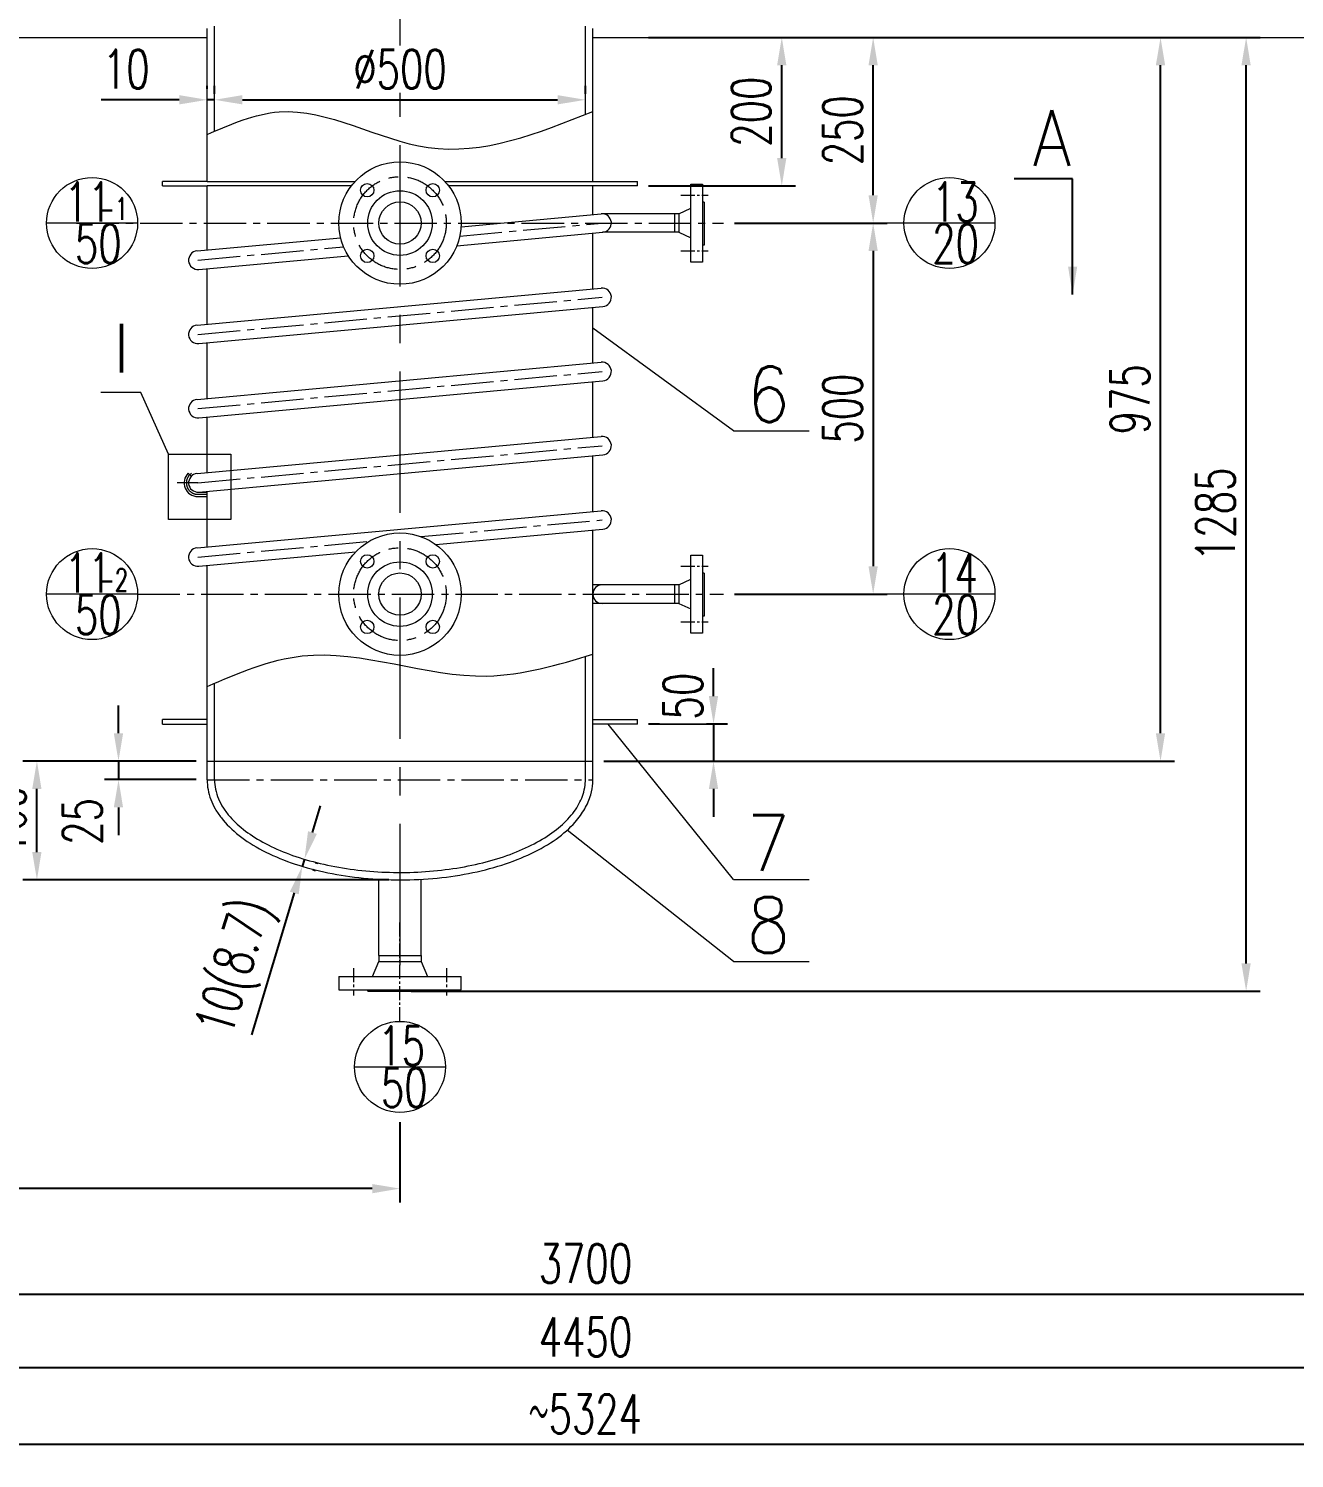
# Model space of a CAD drawing. Header units: millimetres. Extents: x 35105 to 422189, y -71206 to 1224.
# Drawn here: x 404793 to 406500, y -67333 to -65407 of the extents above; entities that cross this region are included whole.
import ezdxf
from ezdxf.enums import TextEntityAlignment as Align

# ---------------------------------------------------------------- set-up
doc = ezdxf.new("R2010")
doc.units = ezdxf.units.MM
doc.linetypes.add('CENTER2', pattern=[28.575, 19.05, -3.175, 3.175, -3.175])
doc.linetypes.add('CENTERX2', pattern=[101.6, 63.5, -12.7, 12.7, -12.7])
doc.layers.get('0').update_dxf_attribs({"lineweight": 18})
doc.layers.get('Defpoints').update_dxf_attribs({"lineweight": 18})
for name, color, linetype, lineweight in [('短点划线', 1, 'CENTER2', 13), ('细实线', 1, 'Continuous', 13), ('长点划线', 1, 'CENTERX2', 13)]:
    doc.layers.add(name, color=color, linetype=linetype, lineweight=lineweight)
doc.styles.add('HZ0', font='TXT.shx', dxfattribs={"width": 0.7, "bigfont": 'gbcbig.shx'})
doc.styles.get("Standard").update_dxf_attribs({"font": 'gbenor.shx', "width": 0.7, "bigfont": 'gbcbig.shx'})
doc.dimstyles.new('15倍', dxfattribs={"dimscale": 15, "dimtxt": 3.5, "dimasz": 2.5, "dimexe": 1.25, "dimexo": 1, "dimgap": 1, "dimtad": 1, "dimdec": 1, "dimdsep": 46, "dimtxsty": 'Standard', "dimcen": 0, "dimclrd": 1, "dimclre": 1, "dimclrt": 1, "dimadec": 0, "dimazin": 0, "dimtfac": 1, "dimtdec": 1, "dimtmove": 2, "dimatfit": 3, "dimfxl": 1, "dimtfill": 1, "dimarcsym": 0})
doc.dimstyles.new('15倍$0', dxfattribs={"dimscale": 15, "dimtxt": 3.5, "dimasz": 2.5, "dimexe": 1.25, "dimexo": 1, "dimgap": 1, "dimtad": 1, "dimdec": 1, "dimdsep": 46, "dimtxsty": 'HZ0', "dimcen": 0, "dimclrd": 1, "dimclre": 1, "dimclrt": 1, "dimadec": 0, "dimazin": 0, "dimtfac": 1, "dimtdec": 1, "dimtmove": 2, "dimatfit": 3, "dimfxl": 1, "dimtfill": 1, "dimarcsym": 0})

# ---------------------------------------------------------------- blocks, each defined once
blk = doc.blocks.new('*D98')
at = {"color": 1, "lineweight": -2, "ltscale": 3, "transparency": 16777216}
for p, q in [((403693.8, -65707.3), (403693.8, -66988.3)), ((405293.8, -66879.9), (405293.8, -66988.3)), ((405256.3, -66969.5), (403731.3, -66969.5))]:
    blk.add_line(p, q, dxfattribs=at)
at = {"color": 1, "ltscale": 3, "transparency": 16777216}
for points in [[(403731.3, -66963.3), (403731.3, -66975.8), (403693.8, -66969.5)], [(405256.3, -66963.3), (405256.3, -66975.8), (405293.8, -66969.5)]]:
    blk.add_solid(points, dxfattribs=at)
at = {"layer": 'Defpoints', "color": 0, "ltscale": 3, "transparency": 16777216}
for p in [(403693.8, -65692.3), (405293.8, -66864.9), (403693.8, -66969.5)]:
    blk.add_point(p, dxfattribs=at)
at = {"color": 1, "ltscale": 3, "transparency": 16777216, "insert": (404493.8, -66928.3), "char_height": 52.5, "attachment_point": 5, "style": 'HZ0', "bg_fill": 3, "box_fill_scale": 1.1, "bg_fill_color": 256, "bg_fill_true_color": 13158600, "bg_fill_transparency": 3212}
blk.add_mtext('1600', dxfattribs=at)
blk = doc.blocks.new('*D99')
at = {"color": 1, "lineweight": -2, "ltscale": 3, "transparency": 16777216}
for p, q in [((403318.8, -65433.5), (403318.8, -67229.3)), ((407768.8, -65433.5), (407768.8, -67229.3)), ((403356.3, -67210.6), (407731.3, -67210.6))]:
    blk.add_line(p, q, dxfattribs=at)
at = {"color": 1, "ltscale": 3, "transparency": 16777216}
for points in [[(403356.3, -67204.3), (403356.3, -67216.8), (403318.8, -67210.6)], [(407731.3, -67204.3), (407731.3, -67216.8), (407768.8, -67210.6)]]:
    blk.add_solid(points, dxfattribs=at)
at = {"layer": 'Defpoints', "color": 0, "ltscale": 3, "transparency": 16777216}
for p in [(403318.8, -65418.5), (407768.8, -65418.5), (407768.8, -67210.6)]:
    blk.add_point(p, dxfattribs=at)
at = {"color": 1, "ltscale": 3, "transparency": 16777216, "insert": (405543.8, -67169.3), "char_height": 52.5, "attachment_point": 5, "style": 'HZ0', "bg_fill": 3, "box_fill_scale": 1.1, "bg_fill_color": 256, "bg_fill_true_color": 13158600, "bg_fill_transparency": 3222}
blk.add_mtext('4450', dxfattribs=at)
blk = doc.blocks.new('*D123')
at = {"color": 1, "lineweight": -2, "ltscale": 3, "transparency": 16777216}
for p, q in [((403693.8, -65709.3), (403693.8, -67130.4)), ((407393.8, -65709.3), (407393.8, -67130.4)), ((403731.3, -67111.6), (407356.3, -67111.6))]:
    blk.add_line(p, q, dxfattribs=at)
at = {"color": 1, "ltscale": 3, "transparency": 16777216}
for points in [[(403731.3, -67105.4), (403731.3, -67117.9), (403693.8, -67111.6)], [(407356.3, -67105.4), (407356.3, -67117.9), (407393.8, -67111.6)]]:
    blk.add_solid(points, dxfattribs=at)
at = {"layer": 'Defpoints', "color": 0, "ltscale": 3, "transparency": 16777216}
for p in [(403693.8, -65694.3), (407393.8, -65694.3), (407393.8, -67111.6)]:
    blk.add_point(p, dxfattribs=at)
at = {"color": 1, "ltscale": 3, "transparency": 16777216, "insert": (405543.8, -67070.4), "char_height": 52.5, "attachment_point": 5, "style": 'HZ0', "bg_fill": 3, "box_fill_scale": 1.1, "bg_fill_color": 256, "bg_fill_true_color": 13158600, "bg_fill_transparency": 3547}
blk.add_mtext('3700', dxfattribs=at)
blk = doc.blocks.new('*D132')
at = {"color": 1, "lineweight": -2, "ltscale": 3, "transparency": 16777216}
for p, q in [((405884.8, -65668.5), (405950.4, -65668.5)), ((405931.7, -65706), (405931.7, -66131)), ((405744.9, -66168.5), (405950.4, -66168.5))]:
    blk.add_line(p, q, dxfattribs=at)
at = {"color": 1, "ltscale": 3, "transparency": 16777216}
for points in [[(405925.4, -65706), (405937.9, -65706), (405931.7, -65668.5)], [(405925.4, -66131), (405937.9, -66131), (405931.7, -66168.5)]]:
    blk.add_solid(points, dxfattribs=at)
at = {"layer": 'Defpoints', "color": 0, "ltscale": 3, "transparency": 16777216}
for p in [(405869.8, -65668.5), (405729.9, -66168.5), (405931.7, -66168.5)]:
    blk.add_point(p, dxfattribs=at)
at = {"color": 1, "ltscale": 3, "transparency": 16777216, "insert": (405890.4, -65918.5), "char_height": 52.5, "attachment_point": 5, "rotation": 90, "style": 'HZ0', "bg_fill": 3, "box_fill_scale": 1.1, "bg_fill_color": 256, "bg_fill_true_color": 13158600, "bg_fill_transparency": 3482}
blk.add_mtext('500', dxfattribs=at)
blk = doc.blocks.new('*D133')
at = {"color": 1, "lineweight": -2, "ltscale": 3, "transparency": 16777216}
for p, q in [((405884.8, -65418.5), (405950.4, -65418.5)), ((405931.7, -65631), (405931.7, -65456)), ((405744.9, -65668.5), (405950.4, -65668.5))]:
    blk.add_line(p, q, dxfattribs=at)
at = {"color": 1, "ltscale": 3, "transparency": 16777216}
for points in [[(405925.4, -65456), (405937.9, -65456), (405931.7, -65418.5)], [(405925.4, -65631), (405937.9, -65631), (405931.7, -65668.5)]]:
    blk.add_solid(points, dxfattribs=at)
at = {"layer": 'Defpoints', "color": 0, "ltscale": 3, "transparency": 16777216}
for p in [(405869.8, -65418.5), (405931.7, -65418.5), (405729.9, -65668.5)]:
    blk.add_point(p, dxfattribs=at)
at = {"color": 1, "ltscale": 3, "transparency": 16777216, "insert": (405890.4, -65543.5), "char_height": 52.5, "attachment_point": 5, "rotation": 90, "style": 'HZ0', "bg_fill": 3, "box_fill_scale": 1.1, "bg_fill_color": 256, "bg_fill_true_color": 13158600, "bg_fill_transparency": 3492}
blk.add_mtext('250', dxfattribs=at)
blk = doc.blocks.new('*D134')
at = {"color": 1, "lineweight": -2, "ltscale": 3, "transparency": 16777216}
for p, q in [((405759.9, -65418.5), (406337.8, -65418.5)), ((406319.1, -66356), (406319.1, -65456)), ((405568.8, -66393.5), (406337.8, -66393.5))]:
    blk.add_line(p, q, dxfattribs=at)
at = {"color": 1, "ltscale": 3, "transparency": 16777216}
for points in [[(406312.8, -65456), (406325.3, -65456), (406319.1, -65418.5)], [(406312.8, -66356), (406325.3, -66356), (406319.1, -66393.5)]]:
    blk.add_solid(points, dxfattribs=at)
at = {"layer": 'Defpoints', "color": 0, "ltscale": 3, "transparency": 16777216}
for p in [(405744.9, -65418.5), (406319.1, -65418.5), (405553.8, -66393.5)]:
    blk.add_point(p, dxfattribs=at)
at = {"color": 1, "ltscale": 3, "transparency": 16777216, "insert": (406277.8, -65906), "char_height": 52.5, "attachment_point": 5, "rotation": 90, "style": 'HZ0', "bg_fill": 3, "box_fill_scale": 1.1, "bg_fill_color": 256, "bg_fill_true_color": 13158600, "bg_fill_transparency": 3482}
blk.add_mtext('975', dxfattribs=at)
blk = doc.blocks.new('*D203')
at = {"color": 1, "linetype": 'Continuous', "lineweight": -2, "ltscale": 3, "transparency": 16777216}
for p, q in [((405018.8, -66393.5), (404785.5, -66393.5)), ((404804.3, -66516), (404804.3, -66431)), ((405278.8, -66553.5), (404785.5, -66553.5))]:
    blk.add_line(p, q, dxfattribs=at)
at = {"color": 1, "ltscale": 3, "transparency": 16777216}
for points in [[(404798, -66431), (404810.5, -66431), (404804.3, -66393.5)], [(404798, -66516), (404810.5, -66516), (404804.3, -66553.5)]]:
    blk.add_solid(points, dxfattribs=at)
at = {"layer": 'Defpoints', "color": 0, "ltscale": 3, "transparency": 16777216}
for p in [(404804.3, -66393.5), (405033.8, -66393.5), (405293.8, -66553.5)]:
    blk.add_point(p, dxfattribs=at)
at = {"color": 1, "ltscale": 3, "transparency": 16777216, "insert": (404763, -66473.5), "char_height": 52.5, "attachment_point": 5, "rotation": 90, "style": 'HZ0', "bg_fill": 3, "box_fill_scale": 1.1, "bg_fill_color": 256, "bg_fill_true_color": 13158600, "bg_fill_transparency": 3837}
blk.add_mtext('160', dxfattribs=at)
blk = doc.blocks.new('*D204')
at = {"color": 1, "lineweight": -2, "ltscale": 3, "transparency": 16777216}
for p, q in [((404914.3, -66356), (404914.3, -66318.5)), ((405018.8, -66393.5), (404895.5, -66393.5)), ((404914.3, -66393.5), (404914.3, -66418.5)), ((405018.8, -66418.5), (404895.5, -66418.5)), ((404914.3, -66456), (404914.3, -66493.5))]:
    blk.add_line(p, q, dxfattribs=at)
at = {"color": 1, "ltscale": 3, "transparency": 16777216}
for points in [[(404908, -66356), (404920.5, -66356), (404914.3, -66393.5)], [(404908, -66456), (404920.5, -66456), (404914.3, -66418.5)]]:
    blk.add_solid(points, dxfattribs=at)
at = {"layer": 'Defpoints', "color": 0, "ltscale": 3, "transparency": 16777216}
for p in [(405033.8, -66393.5), (404914.3, -66418.5), (405033.8, -66418.5)]:
    blk.add_point(p, dxfattribs=at)
at = {"color": 1, "ltscale": 3, "transparency": 16777216, "insert": (404865.7, -66474.8), "char_height": 52.5, "attachment_point": 5, "rotation": 90, "style": 'HZ0', "bg_fill": 3, "box_fill_scale": 1.1, "bg_fill_color": 256, "bg_fill_true_color": 13158600, "bg_fill_transparency": 4052}
blk.add_mtext('25', dxfattribs=at)
blk = doc.blocks.new('*D205')
at = {"color": 1, "lineweight": -2, "ltscale": 3, "transparency": 16777216}
for p, q in [((405716.5, -66306), (405716.5, -66268.5)), ((405628.8, -66343.5), (405735.2, -66343.5)), ((405716.5, -66343.5), (405716.5, -66393.5)), ((405628.8, -66393.5), (405735.2, -66393.5)), ((405716.5, -66431), (405716.5, -66468.5))]:
    blk.add_line(p, q, dxfattribs=at)
at = {"color": 1, "ltscale": 3, "transparency": 16777216}
blk.add_solid([(405710.2, -66431), (405722.7, -66431), (405716.5, -66393.5)], dxfattribs=at)
at = {"layer": 'Defpoints', "color": 0, "ltscale": 3, "transparency": 16777216}
for p in [(405613.8, -66343.5), (405613.8, -66393.5), (405716.5, -66393.5)]:
    blk.add_point(p, dxfattribs=at)
at = {"color": 1, "ltscale": 3, "transparency": 16777216, "insert": (405675.2, -66306), "char_height": 52.5, "attachment_point": 5, "rotation": 90, "style": 'HZ0', "bg_fill": 3, "box_fill_scale": 1.1, "bg_fill_color": 256, "bg_fill_true_color": 13158600, "bg_fill_transparency": 3842}
blk.add_mtext('50', dxfattribs=at)
at = {"color": 1, "ltscale": 3, "transparency": 16777216}
blk.add_solid([(405710.2, -66306), (405722.7, -66306), (405716.5, -66343.5)], dxfattribs=at)
blk = doc.blocks.new('*D211')
at = {"color": 1, "linetype": 'Continuous', "lineweight": -2, "ltscale": 3, "transparency": 16777216}
for p, q in [((402881.8, -64621.6), (402881.8, -67333)), ((408205.8, -64621.5), (408205.8, -67333)), ((408168.3, -67314.3), (402919.3, -67314.3))]:
    blk.add_line(p, q, dxfattribs=at)
at = {"color": 1, "ltscale": 3, "transparency": 16777216}
for points in [[(402919.3, -67308), (402919.3, -67320.5), (402881.8, -67314.3)], [(408168.3, -67308), (408168.3, -67320.5), (408205.8, -67314.3)]]:
    blk.add_solid(points, dxfattribs=at)
at = {"layer": 'Defpoints', "color": 0, "ltscale": 3, "transparency": 16777216}
for p in [(402881.8, -64606.6), (408205.8, -64606.5), (402881.8, -67314.3)]:
    blk.add_point(p, dxfattribs=at)
at = {"color": 1, "ltscale": 3, "transparency": 16777216, "insert": (405543.8, -67273), "char_height": 52.5, "attachment_point": 5, "style": 'HZ0', "bg_fill": 3, "box_fill_scale": 1.1, "bg_fill_color": 256, "bg_fill_true_color": 13158600, "bg_fill_transparency": 3922}
blk.add_mtext('～5324', dxfattribs=at)
blk = doc.blocks.new('*D212')
at = {"color": 1, "linetype": 'Continuous', "lineweight": -2, "ltscale": 3, "transparency": 16777216}
for p, q in [((405774.9, -65418.5), (406453.2, -65418.5)), ((406434.5, -66666), (406434.5, -65456)), ((405308.8, -66703.5), (406453.2, -66703.5))]:
    blk.add_line(p, q, dxfattribs=at)
at = {"color": 1, "ltscale": 3, "transparency": 16777216}
for points in [[(406428.2, -65456), (406440.7, -65456), (406434.5, -65418.5)], [(406428.2, -66666), (406440.7, -66666), (406434.5, -66703.5)]]:
    blk.add_solid(points, dxfattribs=at)
at = {"layer": 'Defpoints', "color": 0, "ltscale": 3, "transparency": 16777216}
for p in [(405759.9, -65418.5), (406434.5, -65418.5), (405293.8, -66703.5)]:
    blk.add_point(p, dxfattribs=at)
at = {"color": 1, "ltscale": 3, "transparency": 16777216, "insert": (406393.2, -66061), "char_height": 52.5, "attachment_point": 5, "rotation": 90, "style": 'HZ0', "bg_fill": 3, "box_fill_scale": 1.1, "bg_fill_color": 256, "bg_fill_true_color": 13158600, "bg_fill_transparency": 3927}
blk.add_mtext('1285', dxfattribs=at)
blk = doc.blocks.new('*D213')
at = {"color": 1, "linetype": 'Continuous', "lineweight": -2, "ltscale": 3, "transparency": 16777216}
for p, q in [((405043.8, -65494.5), (405043.8, -65483.7)), ((405543.8, -65494.5), (405543.8, -65483.7)), ((405081.3, -65502.5), (405506.3, -65502.5))]:
    blk.add_line(p, q, dxfattribs=at)
at = {"color": 1, "ltscale": 3, "transparency": 16777216}
for points in [[(405081.3, -65496.2), (405081.3, -65508.7), (405043.8, -65502.5)], [(405506.3, -65496.2), (405506.3, -65508.7), (405543.8, -65502.5)]]:
    blk.add_solid(points, dxfattribs=at)
at = {"layer": 'Defpoints', "color": 0, "ltscale": 3, "transparency": 16777216}
for p in [(405043.8, -65509.5), (405543.8, -65502.5), (405543.8, -65509.5)]:
    blk.add_point(p, dxfattribs=at)
at = {"color": 1, "ltscale": 3, "transparency": 16777216, "insert": (405293.8, -65461.2), "char_height": 52.5, "attachment_point": 5, "style": 'HZ0', "bg_fill": 3, "box_fill_scale": 1.1, "bg_fill_color": 256, "bg_fill_true_color": 13158600, "bg_fill_transparency": 412}
blk.add_mtext('%%C500', dxfattribs=at)
blk = doc.blocks.new('*D214')
at = {"color": 1, "linetype": 'Continuous', "lineweight": -2, "ltscale": 3, "transparency": 16777216}
for p, q in [((405175.8, -66489.8), (405186.6, -66453.9)), ((405165, -66525.7), (405162.1, -66535.3)), ((405176.5, -66539.6), (405180.1, -66540.7)), ((405179.4, -66530), (405183, -66531.1)), ((405151.3, -66571.2), (405093.8, -66762.5))]:
    blk.add_line(p, q, dxfattribs=at)
at = {"color": 1, "ltscale": 3, "transparency": 16777216}
for points in [[(405169.8, -66488), (405181.8, -66491.6), (405165, -66525.7)], [(405145.3, -66569.4), (405157.3, -66573), (405162.1, -66535.3)]]:
    blk.add_solid(points, dxfattribs=at)
at = {"layer": 'Defpoints', "color": 0, "ltscale": 3, "transparency": 16777216}
for p in [(405162.1, -66535.3), (405162.1, -66535.3), (405165, -66525.7)]:
    blk.add_point(p, dxfattribs=at)
at = {"color": 1, "ltscale": 3, "transparency": 16777216, "insert": (405076, -66672.4), "char_height": 52.5, "attachment_point": 5, "rotation": 73.2772, "style": 'HZ0', "bg_fill": 3, "box_fill_scale": 1.1, "bg_fill_color": 256, "bg_fill_true_color": 13158600, "bg_fill_transparency": 3952}
blk.add_mtext('10(8.7)', dxfattribs=at)
blk = doc.blocks.new('*D215')
at = {"color": 1, "linetype": 'Continuous', "lineweight": -2, "ltscale": 3, "transparency": 16777216}
for p, q in [((405628.8, -65418.5), (405827.2, -65418.5)), ((405808.5, -65581), (405808.5, -65456)), ((405628.8, -65618.5), (405827.2, -65618.5))]:
    blk.add_line(p, q, dxfattribs=at)
at = {"color": 1, "ltscale": 3, "transparency": 16777216}
for points in [[(405802.2, -65456), (405814.7, -65456), (405808.5, -65418.5)], [(405802.2, -65581), (405814.7, -65581), (405808.5, -65618.5)]]:
    blk.add_solid(points, dxfattribs=at)
at = {"layer": 'Defpoints', "color": 0, "ltscale": 3, "transparency": 16777216}
for p in [(405613.8, -65418.5), (405808.5, -65418.5), (405613.8, -65618.5)]:
    blk.add_point(p, dxfattribs=at)
at = {"color": 1, "ltscale": 3, "transparency": 16777216, "insert": (405767.2, -65518.5), "char_height": 52.5, "attachment_point": 5, "rotation": 90, "style": 'HZ0', "bg_fill": 3, "box_fill_scale": 1.1, "bg_fill_color": 256, "bg_fill_true_color": 13158600, "bg_fill_transparency": 3927}
blk.add_mtext('200', dxfattribs=at)
blk = doc.blocks.new('*D220')
at = {"color": 1, "linetype": 'Continuous', "lineweight": -2, "ltscale": 3, "transparency": 16777216}
for p, q in [((405033.8, -65487.5), (405033.8, -65483.7)), ((405043.8, -65487.5), (405043.8, -65483.7)), ((404996.3, -65502.5), (404890.8, -65502.5)), ((405043.8, -65502.5), (405033.8, -65502.5)), ((405081.3, -65502.5), (405118.8, -65502.5))]:
    blk.add_line(p, q, dxfattribs=at)
at = {"color": 1, "ltscale": 3, "transparency": 16777216}
for points in [[(404996.3, -65496.2), (404996.3, -65508.7), (405033.8, -65502.5)], [(405081.3, -65496.2), (405081.3, -65508.7), (405043.8, -65502.5)]]:
    blk.add_solid(points, dxfattribs=at)
at = {"layer": 'Defpoints', "color": 0, "ltscale": 3, "transparency": 16777216}
for p in [(405033.8, -65502.5), (405033.8, -65502.5), (405043.8, -65502.5)]:
    blk.add_point(p, dxfattribs=at)
at = {"color": 1, "ltscale": 3, "transparency": 16777216, "insert": (404924.8, -65461.2), "char_height": 52.5, "attachment_point": 5, "style": 'HZ0', "bg_fill": 3, "box_fill_scale": 1.1, "bg_fill_color": 256, "bg_fill_true_color": 13158600, "bg_fill_transparency": 67}
blk.add_mtext('10', dxfattribs=at)

msp = doc.modelspace()

# ---------------------------------------------------------------- linework, layer by layer
at = {"ltscale": 3}
for p, q in [((404197.77, -65418.55), (405033.77, -65418.55)), ((405033.77, -65612.55), (405033.77, -65406.55)), ((405043.77, -65544.95), (405043.77, -65403.46)), ((405543.77, -65522.07), (405543.77, -65403.46)), ((405553.77, -65612.55), (405553.77, -65406.55)), ((405553.77, -65418.55), (407793.77, -65418.55)), ((405033.77, -65704.85), (405033.77, -65618.55)), ((405553.77, -65657.14), (405553.77, -65618.55)), ((405553.77, -65707.14), (405553.77, -65682.25)), ((405553.77, -65757.14), (405553.77, -65682.25)), ((405033.77, -65804.85), (405033.77, -65729.95)), ((405553.77, -65857.14), (405553.77, -65782.25)), ((405033.77, -65904.85), (405033.77, -65829.95)), ((405553.77, -65957.14), (405553.77, -65882.25)), ((405033.77, -66004.85), (405033.77, -65929.95)), ((405553.77, -66057.14), (405553.77, -65982.25)), ((405033.77, -66104.85), (405033.77, -66029.95)), ((405033.77, -66418.55), (405033.77, -66129.95)), ((405043.77, -66418.55), (405043.77, -66288.62)), ((404973.77, -66343.55), (404973.77, -66337.55)), ((405033.77, -66393.55), (405553.77, -66393.55))]:
    msp.add_line(p, q, dxfattribs=at)
at = {"layer": '短点划线', "ltscale": 3}
msp.add_line((405033.77, -66418.55), (405553.77, -66418.55), dxfattribs=at)
at = {"layer": '长点划线', "ltscale": 3}
msp.add_line((405293.77, -65258.8), (405293.77, -66687.23), dxfattribs=at)

# ---------------------------------------------------------------- next in the draw order: dimensions: what is measured, and where the dimension line sits
at = {"ltscale": 3}
dim = msp.add_linear_dim(base=(403693.77, -66969.54), p1=(405293.77, -66864.86), p2=(403693.77, -65692.29), dimstyle='15倍$0', dxfattribs=at)
dim.commit()
dim.dimension.update_dxf_attribs({"geometry": '*D98', "text_midpoint": (404493.77, -66928.29)})

# ---------------------------------------------------------------- next in the draw order: dimensions: what is measured, and where the dimension line sits
dim = msp.add_linear_dim(base=(407768.77, -67210.59), p1=(403318.77, -65418.55), p2=(407768.77, -65418.55), dimstyle='15倍$0', dxfattribs=at)
dim.commit()
dim.dimension.update_dxf_attribs({"geometry": '*D99', "text_midpoint": (405543.77, -67169.34)})

# ---------------------------------------------------------------- next in the draw order: linework, layer by layer
for p, q in [((405685.77, -65616.05), (405701.77, -65616.05)), ((405685.77, -65721.05), (405685.77, -65616.05)), ((405701.77, -65616.05), (405701.77, -65721.05)), ((405669.77, -65656.05), (405685.77, -65648.55)), ((405703.77, -65640.26), (405701.77, -65640.26)), ((405703.77, -65640.26), (405703.77, -65698.26)), ((405669.77, -65656.05), (405663.77, -65656.05)), ((405663.77, -65656.05), (405663.77, -65681.05)), ((405669.77, -65656.05), (405669.77, -65681.05)), ((405669.77, -65681.05), (405663.77, -65681.05)), ((405669.77, -65681.05), (405685.77, -65688.55)), ((405703.77, -65698.26), (405701.77, -65698.26)), ((405701.77, -65721.05), (405685.77, -65721.05)), ((405685.77, -66116.05), (405701.77, -66116.05)), ((405685.77, -66221.05), (405685.77, -66116.05)), ((405701.77, -66116.05), (405701.77, -66221.05)), ((405669.77, -66156.05), (405685.77, -66148.55)), ((405703.77, -66140.26), (405701.77, -66140.26)), ((405703.77, -66140.26), (405703.77, -66198.26)), ((405669.77, -66156.05), (405663.77, -66156.05)), ((405663.77, -66156.05), (405663.77, -66181.05)), ((405669.77, -66156.05), (405669.77, -66181.05)), ((405669.77, -66181.05), (405663.77, -66181.05)), ((405669.77, -66181.05), (405685.77, -66188.55)), ((405703.77, -66198.26), (405701.77, -66198.26)), ((405701.77, -66221.05), (405685.77, -66221.05)), ((405256.77, -66683.55), (405265.27, -66663.55)), ((405265.27, -66655.55), (405265.27, -66663.55)), ((405265.27, -66655.55), (405322.27, -66655.55)), ((405265.27, -66663.55), (405322.27, -66663.55)), ((405322.27, -66655.55), (405322.27, -66663.55)), ((405322.27, -66663.55), (405330.77, -66683.55)), ((405211.27, -66683.55), (405211.27, -66701.55)), ((405211.27, -66683.55), (405376.27, -66683.55)), ((405376.27, -66701.55), (405376.27, -66683.55)), ((405211.27, -66701.55), (405376.27, -66701.55)), ((405250.27, -66703.55), (405250.27, -66701.55)), ((405250.27, -66703.55), (405337.27, -66703.55)), ((405337.27, -66703.55), (405337.27, -66701.55))]:
    msp.add_line(p, q)
at = {"color": 4, "ltscale": 3}
for p, q in [((404940.02, -65668.55), (404817.38, -65668.55)), ((406095.9, -65668.55), (405973.26, -65668.55)), ((404940.02, -66168.55), (404817.38, -66168.55)), ((406095.9, -66168.55), (405973.26, -66168.55)), ((405232.45, -66805.53), (405355.1, -66805.53))]:
    msp.add_line(p, q, dxfattribs=at)
at = {"ltscale": 3}
for p, q in [((405376.13, -65673.44), (405565.13, -65656.1)), ((405663.77, -65656.05), (405566.27, -65656.05)), ((405020.13, -65706.1), (405213.68, -65688.34)), ((405370.42, -65699.07), (405567.42, -65681)), ((405663.77, -65681.05), (405566.85, -65681.05)), ((405022.42, -65731), (405223.96, -65712.51)), ((405020.13, -65806.1), (405565.13, -65756.1)), ((405022.42, -65831), (405567.42, -65781)), ((405020.13, -65906.1), (405565.13, -65856.1)), ((405022.42, -65931), (405567.42, -65881)), ((405020.13, -66006.1), (405565.13, -65956.1)), ((405022.42, -66031), (405567.42, -65981)), ((405020.13, -66106.1), (405565.13, -66056.1)), ((405342.08, -66101.67), (405567.42, -66081)), ((405022.42, -66131), (405234.11, -66111.58)), ((405663.77, -66156.05), (405553.77, -66156.05)), ((405663.77, -66181.05), (405553.77, -66181.05)), ((405265.27, -66655.55), (405265.27, -66552.75)), ((405322.27, -66655.55), (405322.27, -66552.75))]:
    msp.add_line(p, q, dxfattribs=at)
at = {"color": 4, "ltscale": 3}
for centre in [(404878.7, -65668.55), (406034.58, -65668.55), (404878.7, -66168.55), (406034.58, -66168.55), (405293.77, -66805.53)]:
    msp.add_circle(centre, 61.32, dxfattribs=at)
at = {"ltscale": 3}
for centre, radius, start, end in [((405566.27, -65668.55), 12.5, 275.24182, 95.24182), ((405021.27, -65718.55), 12.5, 95.24182, 275.24182), ((405566.27, -65768.55), 12.5, 275.24182, 95.24182), ((405021.27, -65818.55), 12.5, 95.24182, 275.24182), ((405566.27, -65868.55), 12.5, 275.24182, 95.24182), ((405021.27, -65918.55), 12.5, 95.24182, 275.24182), ((405566.27, -65968.55), 12.5, 275.24182, 95.24182), ((405021.27, -66018.55), 18.5, 135, 270), ((405021.27, -66018.55), 12.5, 95.24182, 275.24182), ((405566.27, -66068.55), 12.5, 275.24182, 95.24182), ((405021.27, -66118.55), 12.5, 95.24182, 275.24182)]:
    msp.add_arc(centre, radius, start, end, dxfattribs=at)
at = {"layer": '短点划线'}
for p, q in [((405672.19, -65631.05), (405709.23, -65631.05)), ((405672.19, -65706.05), (405709.23, -65706.05)), ((405672.19, -66131.05), (405709.23, -66131.05)), ((405672.19, -66206.05), (405709.23, -66206.05)), ((405293.77, -66744.21), (405293.77, -66610.42)), ((405231.27, -66672.46), (405231.27, -66709.5)), ((405356.27, -66672.46), (405356.27, -66709.5))]:
    msp.add_line(p, q, dxfattribs=at)
at = {"layer": '短点划线', "ltscale": 3}
for p, q in [((404857.7, -65668.55), (405729.85, -65668.55)), ((405374.37, -65686.15), (405566.27, -65668.55)), ((405021.27, -65718.55), (405217.72, -65700.53)), ((405021.27, -65818.55), (405566.27, -65768.55)), ((405021.27, -65918.55), (405566.27, -65868.55)), ((405021.27, -66018.55), (405566.27, -65968.55)), ((405321.85, -66090.97), (405566.27, -66068.55)), ((405021.27, -66118.55), (405252.05, -66097.38)), ((404940.02, -66168.55), (405729.85, -66168.55))]:
    msp.add_line(p, q, dxfattribs=at)
msp.add_arc((405021.27, -66018.55), 15.5, 135, 270, dxfattribs=at)
at = {"layer": '细实线', "ltscale": 3}
msp.add_spline([(405033.77, -65549.31), (405130.77, -65518.76), (405331.56, -65566.66), (405553.77, -65518.07)], degree=3, dxfattribs=at)

# ---------------------------------------------------------------- next in the draw order: texts
at = {"color": 4, "lineweight": 25, "style": 'HZ0', "width": 0.7}
for s, height, p in [('11', 52.5, (404841.69, -65666.26)), ('-1', 30, (404885.85, -65664.35)), ('11', 52.5, (404841.69, -66166.26)), ('-2', 30, (404885.85, -66164.35)), ('15', 52.5, (405264.55, -66803.24)), ('50', 52.5, (405268.04, -66859.55))]:
    msp.add_text(s, height=height, dxfattribs=at).set_placement(p)
for s, p in [('13', (406011.13, -65666.26)), ('50', (404855.43, -65722.56)), ('20', (406011.31, -65722.56)), ('14', (406009.9, -66166.26)), ('50', (404855.43, -66222.56)), ('20', (406011.31, -66222.56))]:
    msp.add_text(s, height=52.5, rotation=360, dxfattribs=at).set_placement(p)

# ---------------------------------------------------------------- next in the draw order: dimensions: what is measured, and where the dimension line sits
at = {"ltscale": 3}
dim = msp.add_linear_dim(base=(407393.77, -67111.61), p1=(403693.77, -65694.29), p2=(407393.77, -65694.29), dimstyle='15倍$0', override={"dimtmove": 0}, dxfattribs=at)
dim.commit()
dim.dimension.update_dxf_attribs({"geometry": '*D123', "text_midpoint": (405543.77, -67070.36)})

# ---------------------------------------------------------------- next in the draw order: linework, layer by layer
for p, q in [((405012.44, -66009.71), (405008.19, -66005.47)), ((405021.27, -66031.05), (405033.77, -66031.05)), ((405021.27, -66037.05), (405033.77, -66037.05)), ((405553.77, -66418.55), (405553.77, -66082.25)), ((405543.77, -66418.55), (405543.77, -66252.61)), ((405033.77, -66337.55), (404973.77, -66337.55)), ((404973.77, -66343.55), (405033.77, -66343.55))]:
    msp.add_line(p, q, dxfattribs=at)
msp.add_arc((405566.27, -66168.55), 12.5, 90, 270, dxfattribs=at)
for points, knots in [([(405033.77, -66418.55), (405033.77, -66423.04), (405034.19, -66427.53), (405035.85, -66436.43), (405037.09, -66440.83), (405040.35, -66449.49), (405042.36, -66453.75), (405047.12, -66462.07), (405049.87, -66466.13), (405059.47, -66478.44), (405067.49, -66486.32), (405086.17, -66500.96), (405096.84, -66507.74), (405120.41, -66520.04), (405133.31, -66525.56), (405160.92, -66535.23), (405175.61, -66539.36), (405206.26, -66546.1), (405222.22, -66548.71), (405254.81, -66552.33), (405271.44, -66553.33), (405304.78, -66553.7), (405321.49, -66553.07), (405354.35, -66550.18), (405370.52, -66547.93), (405401.71, -66541.88), (405416.74, -66538.08), (405445.12, -66529.06), (405458.48, -66523.83), (405483.04, -66512.1), (405494.24, -66505.6), (405514.1, -66491.46), (405522.76, -66483.82), (405534.97, -66470), (405539.28, -66464.07), (405546.31, -66451.79), (405549.03, -66445.44), (405552.37, -66433.73), (405553.3, -66428.42), (405553.73, -66421.58), (405553.77, -66420.06), (405553.77, -66418.55)], [0, 0, 0, 0, 0.092908, 0.092908, 0.1858159, 0.1858159, 0.2787239, 0.2787239, 0.3716319, 0.3716319, 0.5677928, 0.5677928, 0.7639537, 0.7639537, 0.9601146, 0.9601146, 1.1562755, 1.1562755, 1.3524364, 1.3524364, 1.5485973, 1.5485973, 1.7447582, 1.7447582, 1.9409191, 1.9409191, 2.13708, 2.13708, 2.3332409, 2.3332409, 2.5294018, 2.5294018, 2.7255627, 2.7255627, 2.8627122, 2.8627122, 2.9998618, 2.9998618, 3.1102362, 3.1102362, 3.1415927, 3.1415927, 3.1415927, 3.1415927]), ([(405043.77, -66418.55), (405043.77, -66422.86), (405044.22, -66427.17), (405046, -66435.74), (405047.33, -66440), (405050.87, -66448.43), (405053.08, -66452.61), (405058.34, -66460.81), (405061.39, -66464.85), (405070.65, -66475.38), (405077.57, -66481.73), (405093.51, -66493.72), (405102.52, -66499.37), (405122.34, -66509.81), (405133.16, -66514.61), (405156.27, -66523.19), (405168.58, -66526.98), (405194.3, -66533.45), (405207.73, -66536.13), (405235.29, -66540.29), (405249.44, -66541.78), (405278.03, -66543.51), (405292.47, -66543.75), (405321.23, -66543), (405335.54, -66542), (405363.61, -66538.79), (405377.37, -66536.57), (405403.91, -66531), (405416.71, -66527.63), (405440.96, -66519.85), (405452.43, -66515.42), (405473.66, -66505.65), (405483.43, -66500.31), (405500.98, -66488.86), (405508.76, -66482.75), (405522.11, -66469.96), (405527.67, -66463.28), (405536.4, -66449.53), (405539.58, -66442.46), (405542.62, -66431.25), (405543.32, -66427.16), (405543.72, -66421.56), (405543.77, -66420.05), (405543.77, -66418.55)], [0, 0, 0, 0, 0.1034091, 0.1034091, 0.2068181, 0.2068181, 0.3102272, 0.3102272, 0.4136362, 0.4136362, 0.5864182, 0.5864182, 0.7592002, 0.7592002, 0.9319822, 0.9319822, 1.1047642, 1.1047642, 1.2775462, 1.2775462, 1.4503282, 1.4503282, 1.6231102, 1.6231102, 1.7958922, 1.7958922, 1.9686742, 1.9686742, 2.1414562, 2.1414562, 2.3145752, 2.3145752, 2.4876943, 2.4876943, 2.6608133, 2.6608133, 2.8339323, 2.8339323, 3.0070513, 3.0070513, 3.105497, 3.105497, 3.1415927, 3.1415927, 3.1415927, 3.1415927])]:
    msp.add_open_spline(points, degree=3, knots=knots, dxfattribs=at)
at = {"layer": '短点划线', "ltscale": 3}
for p, q in [((405021.27, -66018.55), (404993.57, -66018.55)), ((405012.51, -66005.39), (405010.31, -66007.59)), ((405021.27, -66034.05), (405033.77, -66034.05))]:
    msp.add_line(p, q, dxfattribs=at)
at = {"layer": '细实线', "color": 6, "ltscale": 3}
for p, q in [((404944.41, -65896.99), (404890.58, -65896.99)), ((404981.54, -65979.88), (404944.41, -65896.99))]:
    msp.add_line(p, q, dxfattribs=at)
at = {"layer": '细实线', "color": 6}
for p, q in [((405743.55, -66663.47), (405519.03, -66486.67)), ((405743.55, -66553.18), (405845.59, -66553.18)), ((405743.55, -66663.47), (405845.59, -66663.47))]:
    msp.add_line(p, q, dxfattribs=at)
at = {"layer": '细实线', "color": 6, "ltscale": 3}
msp.add_lwpolyline([(404981.54, -65979.88), (405065.95, -65979.88), (405065.95, -66067.78), (404981.54, -66067.78)], close=True, dxfattribs=at)

# ---------------------------------------------------------------- next in the draw order: texts
at = {"layer": '细实线', "color": 6, "style": 'HZ0', "width": 0.9}
for s, p in [('Ⅰ', (404918.42, -65877.14)), ('7', (405790.34, -66541.47)), ('8', (405790.34, -66651.76))]:
    msp.add_text(s, height=75, dxfattribs=at).set_placement(p, align=Align.CENTER)

# ---------------------------------------------------------------- next in the draw order: dimensions: what is measured, and where the dimension line sits
at = {"ltscale": 3}
dim = msp.add_linear_dim(base=(405931.66, -66168.55), p1=(405869.78, -65668.55), p2=(405729.85, -66168.55), angle=90, dimstyle='15倍$0', override={"dimtmove": 0}, dxfattribs=at)
dim.commit()
dim.dimension.update_dxf_attribs({"geometry": '*D132', "text_midpoint": (405890.41, -65918.55)})

# ---------------------------------------------------------------- next in the draw order: dimensions: what is measured, and where the dimension line sits
for base, p1, p2, override, picture, middle in [((405931.66, -65418.55), (405729.85, -65668.55), (405869.78, -65418.55), {"dimtmove": 0}, '*D133', (405890.41, -65543.55)), ((404804.3, -66393.55), (405293.77, -66553.55), (405033.77, -66393.55), {"dimfxl": 2, "dimtfill": 1, "dimarcsym": 1}, '*D203', (404763.05, -66473.55))]:
    dim = msp.add_linear_dim(base=base, p1=p1, p2=p2, angle=90, dimstyle='15倍$0', override=override, dxfattribs=at)
    dim.commit()
    dim.dimension.update_dxf_attribs({"geometry": picture, "text_midpoint": middle})

# ---------------------------------------------------------------- next in the draw order: dimensions: what is measured, and where the dimension line sits
dim = msp.add_linear_dim(base=(406319.09, -65418.55), p1=(405553.77, -66393.55), p2=(405744.85, -65418.55), angle=90, dimstyle='15倍$0', override={"dimtmove": 0}, dxfattribs=at)
dim.commit()
dim.dimension.update_dxf_attribs({"geometry": '*D134', "text_midpoint": (406277.84, -65906.05)})
dim = msp.add_linear_dim(base=(404914.27, -66418.55), p1=(405033.77, -66393.55), p2=(405033.77, -66418.55), angle=90, dimstyle='15倍$0', override={"dimtmove": 1, "dimatfit": 3}, dxfattribs=at)
dim.commit()
dim.dimension.update_dxf_attribs({"geometry": '*D204', "text_midpoint": (404906.96, -66474.8), "dimtype": 160})

# ---------------------------------------------------------------- next in the draw order: linework, layer by layer
at = {"color": 4, "ltscale": 3}
for p, q in [((405973.26, -65668.55), (405950.41, -65668.55)), ((405973.26, -66168.55), (405950.41, -66168.55))]:
    msp.add_line(p, q, dxfattribs=at)
at = {"layer": '细实线', "color": 6}
for q in [(405553.77, -65810.25), (405845.59, -65948.46)]:
    msp.add_line((405743.55, -65948.46), q, dxfattribs=at)

# ---------------------------------------------------------------- next in the draw order: texts
at = {"layer": '细实线', "color": 6, "style": 'HZ0', "width": 0.9}
msp.add_text('A', height=75, dxfattribs=at).set_placement((406146.53, -65591.55))
msp.add_text('6', height=75, dxfattribs=at).set_placement((405790.34, -65936.76), align=Align.CENTER)

# ---------------------------------------------------------------- next in the draw order: dimensions: what is measured, and where the dimension line sits
at = {"ltscale": 3}
dim = msp.add_linear_dim(base=(405716.49, -66393.55), p1=(405613.77, -66343.55), p2=(405613.77, -66393.55), angle=90, dimstyle='15倍$0', override={"dimtmove": 1}, dxfattribs=at)
dim.commit()
dim.dimension.update_dxf_attribs({"geometry": '*D205', "text_midpoint": (405716.49, -66306.05), "dimtype": 160})

# ---------------------------------------------------------------- next in the draw order: leaders
msp.add_leader([(406200.6, -65764.96), (406200.6, -65608.99), (406121.79, -65608.99)], dimstyle='15倍', override={"dimgap": 1, "dimtad": 1, "dimtmove": 0}, dxfattribs=at)

# ---------------------------------------------------------------- next in the draw order: linework, layer by layer
at = {"layer": '细实线', "color": 6}
msp.add_line((405743.55, -66553.18), (405574.28, -66343.55), dxfattribs=at)

# ---------------------------------------------------------------- next in the draw order: dimensions: what is measured, and where the dimension line sits
at = {"ltscale": 3}
dim = msp.add_linear_dim(base=(402881.77, -67314.26), p1=(408205.77, -64606.55), p2=(402881.77, -64606.56), text='～<>', dimstyle='15倍$0', override={"dimtmove": 0, "dimfxl": 2, "dimarcsym": 1}, dxfattribs=at)
dim.commit()
dim.dimension.update_dxf_attribs({"geometry": '*D211', "text_midpoint": (405543.77, -67273.01)})

# ---------------------------------------------------------------- next in the draw order: linework, layer by layer
for p, q in [((404973.77, -65618.55), (404973.77, -65612.55)), ((405033.77, -65612.55), (404973.77, -65612.55)), ((405033.77, -65612.55), (405233.19, -65612.55)), ((404973.77, -65618.55), (405033.77, -65618.55)), ((405228.15, -65618.55), (405033.77, -65618.55))]:
    msp.add_line(p, q, dxfattribs=at)
for centre in [(405249.58, -65624.36), (405249.58, -65712.74), (405249.58, -66124.36), (405249.58, -66212.74)]:
    msp.add_circle(centre, 9)

# ---------------------------------------------------------------- next in the draw order: dimensions: what is measured, and where the dimension line sits
dim = msp.add_linear_dim(base=(406434.49, -65418.55), p1=(405293.77, -66703.55), p2=(405759.85, -65418.55), angle=90, dimstyle='15倍$0', override={"dimtmove": 0, "dimfxl": 2, "dimarcsym": 1}, dxfattribs=at)
dim.commit()
dim.dimension.update_dxf_attribs({"geometry": '*D212', "text_midpoint": (406393.24, -66061.05)})
dim = msp.add_aligned_dim(p1=(405165, -66525.69), p2=(405162.12, -66535.27), distance=0, text='<>(8.7)', dimstyle='15倍$0', override={"dimtmove": 0, "dimfxl": 2, "dimarcsym": 1}, dxfattribs=at)
dim.commit()
dim.dimension.update_dxf_attribs({"geometry": '*D214', "text_midpoint": (405076.01, -66672.44)})

# ---------------------------------------------------------------- next in the draw order: linework, layer by layer
for p, q in [((405354.36, -65612.55), (405553.77, -65612.55)), ((405553.77, -65612.55), (405613.77, -65612.55)), ((405613.77, -65618.55), (405613.77, -65612.55)), ((405553.77, -65618.55), (405359.4, -65618.55)), ((405613.77, -65618.55), (405553.77, -65618.55)), ((405553.77, -66337.55), (405613.77, -66337.55)), ((405613.77, -66343.55), (405553.77, -66343.55)), ((405613.77, -66343.55), (405613.77, -66337.55))]:
    msp.add_line(p, q, dxfattribs=at)
for centre, radius in [((405293.77, -65668.55), 82.5), ((405293.77, -65668.55), 43.5), ((405337.97, -65624.36), 9), ((405293.77, -65668.55), 28.5), ((405337.97, -65712.74), 9), ((405293.77, -66168.55), 82.5), ((405337.97, -66124.36), 9), ((405293.77, -66168.55), 43.5), ((405293.77, -66168.55), 28.5), ((405337.97, -66212.74), 9)]:
    msp.add_circle(centre, radius)
at = {"layer": '细实线', "ltscale": 3}
msp.add_spline([(405033.77, -66292.91), (405161.97, -66251.76), (405411.07, -66278.85), (405553.77, -66249.63)], degree=3, dxfattribs=at)
at = {"layer": '长点划线'}
for centre in [(405293.77, -65668.55), (405293.77, -66168.55)]:
    msp.add_circle(centre, 62.5, dxfattribs=at)

# ---------------------------------------------------------------- next in the draw order: dimensions: what is measured, and where the dimension line sits
at = {"ltscale": 3}
dim = msp.add_linear_dim(base=(405543.77, -65502.47), p1=(405043.77, -65509.49), p2=(405543.77, -65509.49), text='%%C<>', dimstyle='15倍$0', override={"dimtmove": 0, "dimfxl": 2, "dimarcsym": 1}, dxfattribs=at)
dim.commit()
dim.dimension.update_dxf_attribs({"geometry": '*D213', "text_midpoint": (405293.77, -65461.22)})

# ---------------------------------------------------------------- next in the draw order: dimensions: what is measured, and where the dimension line sits
dim = msp.add_linear_dim(base=(405808.46, -65418.55), p1=(405613.77, -65618.55), p2=(405613.77, -65418.55), angle=90, dimstyle='15倍$0', override={"dimtmove": 0, "dimfxl": 2, "dimarcsym": 1}, dxfattribs=at)
dim.commit()
dim.dimension.update_dxf_attribs({"geometry": '*D215', "text_midpoint": (405767.21, -65518.55)})
dim = msp.add_linear_dim(base=(405033.77, -65502.47), p1=(405043.77, -65502.47), p2=(405033.77, -65502.47), dimstyle='15倍$0', override={"dimtmove": 0, "dimfxl": 2, "dimarcsym": 1}, dxfattribs=at)
dim.commit()
dim.dimension.update_dxf_attribs({"geometry": '*D220', "text_midpoint": (404924.79, -65461.22)})

doc.saveas('drawing.dxf')
